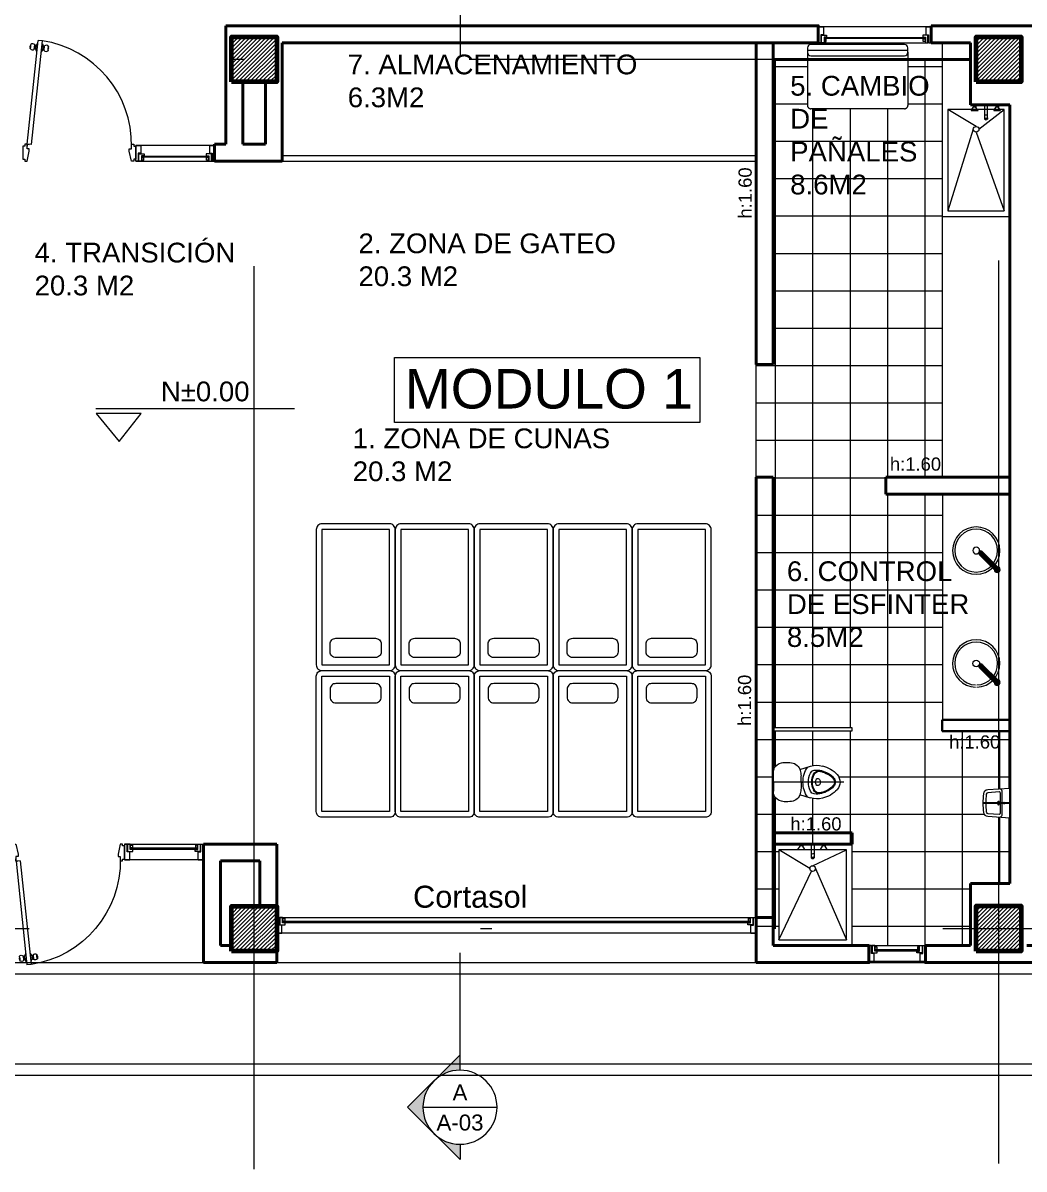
# Model space of a CAD drawing. Header units: metres. Extents: x 98211 to 98447, y 101204 to 101327.
# Drawn here: x 98275.28 to 98284.15, y 101273.01 to 101283.16 of the extents above; entities that cross this region are included whole.
import ezdxf
from ezdxf import colors
from ezdxf.entities.mleader import LeaderData, LeaderLine
from ezdxf.enums import TextEntityAlignment as Align
from ezdxf.math import Vec2, Vec3

# ---------------------------------------------------------------- set-up
doc = ezdxf.new("R2010")
doc.units = ezdxf.units.M
doc.header["$LTSCALE"] = 8
doc.header["$MEASUREMENT"] = 0
for name, pattern in [('CENTRO', [2, 1.25, -0.25, 0.25, -0.25]), ('DASHDOTX2', [2, 1, -0.5, 0, -0.5]), ('HIDDEN', [0.375, 0.25, -0.125])]:
    doc.linetypes.add(name, pattern=pattern)
doc.layers.get('0').update_dxf_attribs({"linetype": 'CONTINUOUS', "lineweight": 9})
for name, color, linetype, lineweight in [('5- 0.18 (muebles fijos)', 3, 'CONTINUOUS', 18), ('A_ACHU-1', 253, 'CONTINUOUS', 0), ('A_CARP-MAD', 46, 'CONTINUOUS', 18), ('A_CARP-MET', 126, 'CONTINUOUS', 18), ('A_COLS', 1, 'CONTINUOUS', 60), ('A_EJES', 75, 'DASHDOTX2', 5), ('A_MUEB', 3, 'CONTINUOUS', 15), ('A_MUEB-ACHU', 8, 'CONTINUOUS', 9), ('A_MUEB-ARCH', 64, 'CONTINUOUS', 15), ('A_MUEB-FIJO', 3, 'CONTINUOUS', 15), ('A_MURO', 7, 'CONTINUOUS', 40), ('A_MURO-ANTE', 7, 'CONTINUOUS', 30), ('A_PISO', 250, 'CONTINUOUS', 0), ('A_PISO-ACHU', 251, 'CONTINUOUS', 0), ('A_PISO-GRAN', 250, 'CONTINUOUS', 0), ('A_PROY', 16, 'HIDDEN', 5), ('A_PUER', 134, 'CONTINUOUS', 18), ('A_TEXT', 154, 'CONTINUOUS', 0), ('A_TEXT-IDEN', 5, 'CONTINUOUS', 18), ('A_TEXT-NIVL', 54, 'CONTINUOUS', 20), ('A_TEXT-NOTA', 53, 'CONTINUOUS', 20), ('A_TEXT-SIMB', 195, 'CONTINUOUS', 20), ('A_VENT', 124, 'CONTINUOUS', 18), ('Arq_Muebles_Fijos', 252, 'CONTINUOUS', 15)]:
    doc.layers.add(name, color=color, linetype=linetype, lineweight=lineweight)
doc.layers.add('MANCESA_EJES_AXIS', color=252, linetype='CENTRO')
doc.styles.add('ARIAL', font='arial.ttf')
doc.styles.add('DIM', font='arial.ttf')
pattern_1 = [(0, (-52.59324, -140.34114), (8e-17, 0.33125), []), (90, (-52.59324, -140.34114), (-0.33125, 1e-16), [])]
pattern_2 = [(45, (-739.537285, -609.917174), (-0.0176776695297, 0.0176776695297), [])]

# ---------------------------------------------------------------- blocks, each defined once
blk = doc.blocks.new('_Open30')
at = {"color": 0, "linetype": 'ByBlock', "lineweight": -2}
for p, q in [((-1, 0.268), (0, 0)), ((0, 0), (-1, -0.268)), ((0, 0), (-1, 0))]:
    blk.add_line(p, q, dxfattribs=at)
blk = doc.blocks.new('NIVEL ARQUITECTONICO')
at = {"layer": 'A_TEXT-NIVL'}
blk.add_line((-0.8796, 0), (0, 0), dxfattribs=at)
blk.add_lwpolyline([(-0.7761, -0.1464), (-0.6785, -0.0214), (-0.8785, -0.0214)], close=True, dxfattribs=at)
at = {"layer": 'A_TEXT-NOTA', "linetype": 'Continuous', "style": 'ARIAL'}
blk.add_attdef('Q', (-0.5919, 0.0318), '', height=0.0875, dxfattribs=at)
blk = doc.blocks.new('*U380')
at = {"layer": 'A_ACHU-1'}
h = blk.add_hatch(color=256, dxfattribs=at)
h.paths.add_polyline_path([(0.6629, -0.221), (0.8839, 0), (0.6629, 0.221, -0.414214)])
h.paths.add_polyline_path([(0.6629, -0.221, -0.198912), (0.4419, -0.3125), (0.4419, -0.4419)])
h.paths.add_polyline_path([(0.4419, 0.4419), (0.4419, 0.3125, -0.198912), (0.6629, 0.221)])
at = {"layer": 'A_TEXT-SIMB'}
for p, q in [((0.4419, 0.3125), (0.4419, 1.3018)), ((0.4419, 0.3125), (0.4419, 0.4419)), ((0.8839, 0), (0.4419, 0.4419)), ((0.7544, 0), (0.1294, 0)), ((0.8839, 0), (0.4419, -0.4419)), ((0.4419, -0.3125), (0.4419, -0.4419))]:
    blk.add_line(p, q, dxfattribs=at)
blk.add_circle((0.4419, 0), 0.3125, dxfattribs=at)
at = {"layer": 'A_TEXT-IDEN', "style": 'ARIAL'}
for tag, p in [('CORTE', (0.4419, 0.058)), ('DETALLE', (0.4419, -0.197))]:
    blk.add_attdef(tag, text='', height=0.1346, dxfattribs=at).set_placement(p, align=Align.CENTER)
blk = doc.blocks.new('*U379')
at = {"layer": 'A_ACHU-1'}
h = blk.add_hatch(color=256, dxfattribs=at)
h.paths.add_polyline_path([(0.6629, 0.221), (0.8839, 0), (0.6629, -0.221, 0.414214)])
h.paths.add_polyline_path([(0.6629, 0.221, 0.198912), (0.4419, 0.3125), (0.4419, 0.4419)])
h.paths.add_polyline_path([(0.4419, -0.4419), (0.4419, -0.3125, 0.198912), (0.6629, -0.221)])
at = {"layer": 'A_TEXT-SIMB'}
for p, q in [((0.4419, 0.3125), (0.4419, 0.4419)), ((0.8839, 0), (0.4419, 0.4419)), ((0.7544, 0), (0.1294, 0)), ((0.8839, 0), (0.4419, -0.4419)), ((0.4419, -0.3125), (0.4419, -0.4419)), ((0.4419, -0.3125), (0.4419, -1.3018))]:
    blk.add_line(p, q, dxfattribs=at)
blk.add_circle((0.4419, 0), 0.3125, dxfattribs=at)
at = {"layer": 'A_TEXT-IDEN', "style": 'ARIAL'}
for tag, p in [('CORTE', (0.4419, 0.058)), ('DETALLE', (0.4419, -0.197))]:
    blk.add_attdef(tag, text='', height=0.1346, dxfattribs=at).set_placement(p, align=Align.CENTER)
blk = doc.blocks.new('LAVAMANOS_NAL 2')
for radius in [0.21, 0.19, 0.03]:
    blk.add_circle((0, 0), radius)
blk = doc.blocks.new('*U367')
at = {"layer": 'A_CARP-MAD'}
blk.add_lwpolyline([(0.14, -0.047), (0.07, -0.047), (0.07, -0.023), (0, -0.023), (0, 0), (0.14, 0)], dxfattribs=at)
for points in [[(0, -0.028), (0.065, -0.028), (0.065, -0.074), (0.048, -0.074), (0.048, -0.051), (0, -0.051)], [(0, -0.028), (0.065, -0.028), (0.065, -0.074), (0.048, -0.074), (0.048, -0.051), (0, -0.051)], [(0.033, -0.071), (0.033, -0.054), (0.01, -0.054), (0.01, -0.071)], [(0, -4.222), (0.065, -4.222), (0.065, -4.176), (0.048, -4.176), (0.048, -4.199), (0, -4.199)], [(0, -4.227), (0, -4.25), (0.14, -4.25), (0.14, -4.203), (0.07, -4.203), (0.07, -4.227)], [(0.033, -4.179), (0.033, -4.196), (0.01, -4.196), (0.01, -4.179)]]:
    blk.add_lwpolyline(points, close=True, dxfattribs=at)
at = {"layer": 'A_CARP-MET'}
blk.add_line((0.14, -0.047), (0.14, 0), dxfattribs=at)
blk.add_lwpolyline([(0.033, -0.071), (0.033, -0.054), (0.01, -0.054), (0.01, -0.071)], close=True, dxfattribs=at)
at = {"layer": 'A_VENT'}
for p, q in [((0, -4.25), (0, 0)), ((0.14, 0), (0.14, -4.25))]:
    blk.add_line(p, q, dxfattribs=at)
blk.add_lwpolyline([(0.036, -0.054), (0.036, -4.196), (0.045, -4.196), (0.045, -0.054)], close=True, dxfattribs=at)
blk = doc.blocks.new('puerta mad 1mt')
at = {"layer": '5- 0.18 (muebles fijos)'}
blk.add_line((0.155, 0.99), (0.155, 0.99), dxfattribs=at)
at = {"layer": 'A_ACHU-1'}
for p, q in [((0.048, 0.934), (0.049, 0.946)), ((0.048, 0.934), (0.051, 0.934)), ((0.049, 0.946), (0.052, 0.945)), ((0.049, 0.92), (0.051, 0.934)), ((0.051, 0.934), (0.054, 0.96)), ((0.084, 0.916), (0.088, 0.956)), ((0.095, 0.92), (0.085, 0.921)), ((0.098, 0.95), (0.088, 0.951)), ((0.094, 0.918), (0.098, 0.952)), ((0.097, 0.917), (0.094, 0.918)), ((0.105, 0.899), (0.097, 0.917)), ((0.101, 0.952), (0.098, 0.952)), ((0.112, 0.969), (0.101, 0.952)), ((0.105, 0.899), (0.112, 0.969)), ((0.115, 0.968), (0.112, 0.969)), ((0.115, 0.968), (0.112, 0.969)), ((0.148, 0.894), (0.156, 0.964)), ((0.153, 0.964), (0.156, 0.964)), ((0.153, 0.964), (0.156, 0.964)), ((0.156, 0.964), (0.163, 0.946)), ((0.162, 0.91), (0.166, 0.945)), ((0.163, 0.946), (0.166, 0.945)), ((0.165, 0.943), (0.175, 0.942)), ((0.172, 0.907), (0.176, 0.947)), ((0.207, 0.903), (0.208, 0.918)), ((0.208, 0.918), (0.211, 0.943)), ((0.211, 0.917), (0.208, 0.918)), ((0.212, 0.929), (0.209, 0.929)), ((0.211, 0.917), (0.212, 0.929)), ((0.108, 0.899), (0.105, 0.899)), ((0.145, 0.895), (0.148, 0.894)), ((0.148, 0.894), (0.159, 0.911)), ((0.159, 0.911), (0.162, 0.91)), ((0.162, 0.913), (0.172, 0.912)), ((0.021, 0.057), (0.02, 0.057)), ((0.021, 0.074), (0.022, 0.078)), ((0.021, 0.074), (0.021, 0.057)), ((0.022, 0.076), (0.031, 0.076)), ((0.022, 0.075), (0.038, 0.074)), ((0.038, 0.075), (0.038, 0.074))]:
    blk.add_line(p, q, dxfattribs=at)
blk.add_circle((0.022, 0.075), 0.00188, dxfattribs=at)
for centre, radius, start, end in [((-0.04, 0.949), 0.0943, 341.7975, 6.2754), ((0.069, 0.935), 0.0242, 217.6393, 310.4336), ((0.069, 0.941), 0.0242, 37.6393, 130.4336), ((0.192, 0.928), 0.0242, 37.6393, 130.4336), ((0.3, 0.914), 0.0943, 161.7975, 186.2754), ((0.191, 0.922), 0.0242, 217.6393, 310.4336), ((0.022, 0.075), 0.000938, 85, 265), ((0.022, 0.075), 0.000937, 265, 85)]:
    blk.add_arc(centre, radius, start, end, dxfattribs=at)
at = {"layer": 'A_CARP-MAD'}
for points in [[(-0.017, -0.058), (0, -0.058), (0, -0.075), (0.02, -0.075), (0.04, 0.015), (0.04, 0.035), (0.02, 0.035), (0.02, 0.075), (0, 0.075), (0, 0.058), (-0.017, 0.058)], [(0.983, -0.058), (0.966, -0.058), (0.966, -0.075), (0.946, -0.075), (0.926, 0.015), (0.926, 0.035), (0.946, 0.035), (0.946, 0.075), (0.966, 0.075), (0.966, 0.058), (0.983, 0.058)]]:
    blk.add_lwpolyline(points, close=True, dxfattribs=at)
at = {"layer": 'A_PROY'}
blk.add_arc((0.016, 0.073), 0.93, 358.9025, 81.3874, dxfattribs=at)
at = {"layer": 'A_PUER'}
for p, q in [((0.022, 0.076), (0.118, 0.996)), ((0.059, 0.073), (0.156, 0.992)), ((0.156, 0.992), (0.118, 0.996)), ((0.059, 0.073), (0.022, 0.076))]:
    blk.add_line(p, q, dxfattribs=at)
blk = doc.blocks.new('*U368')
at = {"layer": 'A_CARP-MAD'}
blk.add_lwpolyline([(0.14, -0.047), (0.07, -0.047), (0.07, -0.023), (0, -0.023), (0, 0), (0.14, 0)], dxfattribs=at)
for points in [[(0, -0.028), (0.065, -0.028), (0.065, -0.074), (0.048, -0.074), (0.048, -0.051), (0, -0.051)], [(0, -0.028), (0.065, -0.028), (0.065, -0.074), (0.048, -0.074), (0.048, -0.051), (0, -0.051)], [(0.033, -0.071), (0.033, -0.054), (0.01, -0.054), (0.01, -0.071)], [(0, -0.672), (0.065, -0.672), (0.065, -0.626), (0.048, -0.626), (0.048, -0.649), (0, -0.649)], [(0, -0.677), (0, -0.7), (0.14, -0.7), (0.14, -0.653), (0.07, -0.653), (0.07, -0.677)], [(0.033, -0.629), (0.033, -0.646), (0.01, -0.646), (0.01, -0.629)]]:
    blk.add_lwpolyline(points, close=True, dxfattribs=at)
at = {"layer": 'A_CARP-MET'}
blk.add_line((0.14, -0.047), (0.14, 0), dxfattribs=at)
blk.add_lwpolyline([(0.033, -0.071), (0.033, -0.054), (0.01, -0.054), (0.01, -0.071)], close=True, dxfattribs=at)
at = {"layer": 'A_VENT'}
for p, q in [((0, -0.7), (0, 0)), ((0.14, 0), (0.14, -0.7))]:
    blk.add_line(p, q, dxfattribs=at)
blk.add_lwpolyline([(0.036, -0.054), (0.036, -0.646), (0.045, -0.646), (0.045, -0.054)], close=True, dxfattribs=at)
blk = doc.blocks.new('sanit planta niños 25 JUNIO')
at = {"layer": 'A_EJES'}
blk.add_line((0, -0.623), (0, 0), dxfattribs=at)
at = {"layer": 'A_MUEB-FIJO'}
for p, q in [((0, 0), (-0.079, 0)), ((0, 0), (0.079, 0)), ((-0.112, -0.235), (-0.141, -0.329)), ((0, -0.245), (-0.055, -0.245)), ((0, -0.245), (0.055, -0.245)), ((0.141, -0.329), (0.112, -0.235)), ((-0.031, -0.387), (-0.031, -0.396)), ((0.031, -0.396), (0.031, -0.387))]:
    blk.add_line(p, q, dxfattribs=at)
for centre, radius, start, end in [((-0.079, -0.142), 0.142, 90.0018, 106.1013), ((0.079, -0.142), 0.142, 73.8987, 89.9982), ((0.025, -0.119), 0.2, 173.2201, 192.007), ((-0.061, -0.105), 0.114, 163.1231, 175.1981), ((-0.081, -0.087), 0.09, 115.07, 170.1707), ((0.081, -0.087), 0.09, 9.8293, 64.93), ((0.061, -0.105), 0.114, 4.8019, 16.8769), ((-0.025, -0.119), 0.2, 347.993, 6.7799), ((-0.082, -0.151), 0.0891, 185.8483, 257.9222), ((0.082, -0.151), 0.0891, 282.0778, 354.1517), ((0, -0.495), 0.233, 90.0041, 124.9086), ((-0.055, -0.08), 0.165, 253.7382, 269.9982), ((0, -0.495), 0.233, 55.0996, 90.004), ((0.055, -0.08), 0.165, 270.0018, 286.2618), ((0.049, -0.386), 0.198, 163.4737, 194.8638), ((0.049, -0.386), 0.156, 171.2441, 194.8637), ((-0.059, -0.369), 0.0458, 115.3107, 171.2428), ((-0.047, -0.403), 0.052, 117.3279, 181.0009), ((-0.046, -0.407), 0.0502, 117.8382, 192.7538), ((0, -0.495), 0.185, 90.0039, 115.3111), ((0, -0.495), 0.155, 90.0041, 117.3278), ((0, -0.495), 0.149, 90.0041, 117.8379), ((-0.024, -0.387), 0.00676, 116.9744, 180.0041), ((-0.015, -0.396), 0.0154, 180.1881, 237.9209), ((0, -0.434), 0.0598, 90.0038, 116.9725), ((0, -0.495), 0.185, 64.6971, 90.0043), ((0, -0.495), 0.155, 62.6804, 90.0041), ((0, -0.495), 0.149, 62.1703, 90.004), ((0, -0.434), 0.0598, 63.0356, 90.0044), ((0.015, -0.396), 0.0154, 302.0873, 359.8201), ((0.024, -0.387), 0.00676, 0.0041, 63.0338), ((0.046, -0.407), 0.0502, 347.2544, 62.17), ((0.047, -0.403), 0.052, 359.0073, 62.6803), ((0.06, -0.369), 0.0458, 8.7654, 64.6975), ((-0.049, -0.386), 0.156, 345.1445, 8.764), ((-0.049, -0.386), 0.198, 345.1444, 16.5345), ((0.153, -0.358), 0.306, 194.8653, 208.8496), ((0.086, -0.395), 0.229, 208.8482, 227.9985), ((0.153, -0.358), 0.263, 194.8629, 208.8482), ((0.049, -0.386), 0.148, 192.8178, 194.9232), ((0.153, -0.358), 0.255, 194.8659, 208.8502), ((0.086, -0.395), 0.187, 208.8488, 227.9987), ((0.086, -0.395), 0.179, 208.8494, 227.9992), ((0, -0.372), 0.0444, 237.9205, 270.0041), ((0, -0.372), 0.0444, 270.0041, 302.0877), ((-0.086, -0.395), 0.179, 312.009, 331.1588), ((-0.086, -0.395), 0.187, 312.0095, 331.1594), ((-0.086, -0.395), 0.229, 312.0097, 331.16), ((-0.153, -0.358), 0.255, 331.158, 345.1423), ((-0.153, -0.358), 0.263, 331.1599, 345.1452), ((-0.049, -0.386), 0.148, 345.085, 347.1904), ((-0.153, -0.358), 0.306, 331.1586, 345.1429), ((0, -0.491), 0.1, 227.9989, 270.0041), ((0, -0.491), 0.0581, 227.9988, 270.0041), ((0, -0.491), 0.0503, 227.9988, 270.0041), ((0, -0.491), 0.0503, 270.0041, 312.0094), ((0, -0.491), 0.0581, 270.0041, 312.0094), ((0, -0.491), 0.1, 270.0041, 312.0093)]:
    blk.add_arc(centre, radius, start, end, dxfattribs=at)
blk = doc.blocks.new('*U366')
blk.add_wipeout([(-0.362, 0.614), (-0.263, 0.613), (-0.234, 0.604), (-0.206, 0.576), (-0.193, 0.542), (-0.187, 0.495), (-0.194, 0.437), (-0.206, 0.414), (-0.229, 0.39), (-0.25, 0.379), (-0.217, 0.268), (-0.213, 0.231), (-0.215, 0.201), (-0.22, 0.178), (-0.227, 0.153), (-0.259, 0.091), (-0.273, 0.072), (-0.284, 0.059), (-0.295, 0.049), (-0.303, 0.042), (-0.315, 0.035), (-0.326, 0.03), (-0.362, 0.023), (-0.405, 0.033), (-0.435, 0.054), (-0.452, 0.073), (-0.473, 0.103), (-0.502, 0.168), (-0.508, 0.195), (-0.509, 0.253), (-0.503, 0.283), (-0.491, 0.325), (-0.475, 0.379), (-0.496, 0.39), (-0.511, 0.403), (-0.528, 0.433), (-0.534, 0.461), (-0.537, 0.494), (-0.535, 0.529), (-0.524, 0.572), (-0.517, 0.578), (-0.504, 0.594), (-0.488, 0.605), (-0.469, 0.612), (-0.456, 0.613), (-0.444, 0.614)]).dxf.layer = 'A_MUEB-FIJO'
blk.add_blockref('sanit planta niños 25 JUNIO', (-0.362, 0.614))
blk = doc.blocks.new('orinal planta niños 25 JUNIO')
at = {"layer": 'A_MUEB-ACHU'}
for centre in [(-0.013, -0.101), (0, -0.094), (0.013, -0.101), (0, -0.109)]:
    blk.add_circle(centre, 0.004, dxfattribs=at)
at = {"layer": 'A_MUEB-FIJO'}
for p, q in [((0.13, 0), (-0.13, 0)), ((0.106, -0.07), (-0.106, -0.07)), ((-0.099, -0.096), (-0.092, -0.195)), ((0.089, -0.085), (-0.089, -0.085)), ((0.092, -0.195), (0.099, -0.096))]:
    blk.add_line(p, q, dxfattribs=at)
blk.add_lwpolyline([(-0.13, 0), (-0.117, -0.197, 0.367694), (-0.082, -0.235, 0.063622), (0.082, -0.235, 0.367694), (0.117, -0.197), (0.13, 0)], format="xyb", dxfattribs=at)
blk.add_circle((0, -0.051), 0.0075, dxfattribs=at)
for centre, radius, start, end in [((-0.105, -0.089), 0.0193, 94.7075, 184.3772), ((-0.089, -0.095), 0.01, 90, 183.8376), ((0.089, -0.095), 0.01, 356.1624, 90), ((0.105, -0.089), 0.0193, 355.6228, 85.2925), ((-0.077, -0.195), 0.015, 181.467, 261.9758), ((0.077, -0.195), 0.015, 278.0242, 358.533), ((0, 0.404), 0.619, 262.6742, 277.3258)]:
    blk.add_arc(centre, radius, start, end, dxfattribs=at)
at = {"layer": 'MANCESA_EJES_AXIS'}
blk.add_line((0, 0.011), (0, -0.24), dxfattribs=at)
blk = doc.blocks.new('*U372')
blk.add_wipeout([(-0.166, 0.24), (0.094, 0.24), (0.081, 0.043), (0.073, 0.02), (0.064, 0.012), (0.05, 0.006), (0.027, 0.003), (-0.055, 0), (-0.107, 0.004), (-0.124, 0.007), (-0.147, 0.026), (-0.152, 0.039), (-0.156, 0.09)]).dxf.layer = 'A_MUEB-FIJO'
blk.add_blockref('orinal planta niños 25 JUNIO', (-0.036, 0.24))
blk = doc.blocks.new('Ventana 1.00 x 1.00')
at = {"layer": 'A_CARP-MAD'}
for points in [[(-0.477, -0.14), (-0.5, -0.14), (-0.5, 0), (-0.453, 0), (-0.453, -0.07), (-0.477, -0.07)], [(-0.472, -0.14), (-0.472, -0.074), (-0.426, -0.074), (-0.426, -0.092), (-0.449, -0.092), (-0.449, -0.14)], [(0.472, -0.14), (0.472, -0.074), (0.426, -0.074), (0.426, -0.092), (0.449, -0.092), (0.449, -0.14)], [(0.472, -0.14), (0.472, -0.074), (0.426, -0.074), (0.426, -0.092), (0.449, -0.092), (0.449, -0.14)], [(-0.429, -0.106), (-0.446, -0.106), (-0.446, -0.129), (-0.429, -0.129)], [(0.429, -0.106), (0.446, -0.106), (0.446, -0.129), (0.429, -0.129)]]:
    blk.add_lwpolyline(points, close=True, dxfattribs=at)
blk.add_lwpolyline([(0.453, 0), (0.453, -0.07), (0.477, -0.07), (0.477, -0.14), (0.5, -0.14), (0.5, 0)], dxfattribs=at)
at = {"layer": 'A_CARP-MET'}
blk.add_line((0.453, 0), (0.5, 0), dxfattribs=at)
blk.add_lwpolyline([(0.429, -0.106), (0.446, -0.106), (0.446, -0.129), (0.429, -0.129)], close=True, dxfattribs=at)
at = {"layer": 'A_VENT'}
for p, q in [((0.5, 0), (-0.5, 0)), ((-0.5, -0.14), (0.449, -0.14))]:
    blk.add_line(p, q, dxfattribs=at)
blk.add_lwpolyline([(0.446, -0.104), (-0.446, -0.104), (-0.446, -0.094), (0.446, -0.094)], close=True, dxfattribs=at)
blk = doc.blocks.new('*U384')
at = {"layer": 'A_CARP-MAD'}
blk.add_lwpolyline([(0.14, -0.047), (0.07, -0.047), (0.07, -0.023), (0, -0.023), (0, 0), (0.14, 0)], dxfattribs=at)
for points in [[(0, -0.028), (0.065, -0.028), (0.065, -0.074), (0.048, -0.074), (0.048, -0.051), (0, -0.051)], [(0, -0.028), (0.065, -0.028), (0.065, -0.074), (0.048, -0.074), (0.048, -0.051), (0, -0.051)], [(0.033, -0.071), (0.033, -0.054), (0.01, -0.054), (0.01, -0.071)], [(0, -0.472), (0.065, -0.472), (0.065, -0.426), (0.048, -0.426), (0.048, -0.449), (0, -0.449)], [(0, -0.477), (0, -0.5), (0.14, -0.5), (0.14, -0.453), (0.07, -0.453), (0.07, -0.477)], [(0.033, -0.429), (0.033, -0.446), (0.01, -0.446), (0.01, -0.429)]]:
    blk.add_lwpolyline(points, close=True, dxfattribs=at)
at = {"layer": 'A_CARP-MET'}
blk.add_line((0.14, -0.047), (0.14, 0), dxfattribs=at)
blk.add_lwpolyline([(0.033, -0.071), (0.033, -0.054), (0.01, -0.054), (0.01, -0.071)], close=True, dxfattribs=at)
at = {"layer": 'A_VENT'}
for p, q in [((0, -0.5), (0, 0)), ((0.14, 0), (0.14, -0.5))]:
    blk.add_line(p, q, dxfattribs=at)
blk.add_lwpolyline([(0.036, -0.054), (0.036, -0.446), (0.045, -0.446), (0.045, -0.054)], close=True, dxfattribs=at)
blk = doc.blocks.new('griferia')
at = {"layer": 'Arq_Muebles_Fijos', "linetype": 'Continuous'}
for points in [[(-0.226, 0), (-0.105, 0)], [(-0.225, 0.006), (-0.106, 0.006)], [(-0.222, 0.011), (-0.106, 0.011)], [(-0.22, 0.014), (-0.107, 0.014)], [(-0.216, 0.017), (-0.108, 0.017)], [(0, 0.019), (-0.207, 0.019)], [(-0.207, -0.019), (0, -0.019), (0, 0.019)], [(-0.095, 0.017), (0, 0.017)], [(-0.094, 0.014), (0, 0.014)], [(-0.093, 0.011), (0, 0.011)], [(-0.093, 0.006), (0, 0.006)], [(-0.092, 0), (0, 0)], [(0.014, -0.012), (0.014, 0.012)], [(0.016, -0.01), (0.016, 0.01)], [(0.017, -0.008), (0.017, 0.008)], [(0.018, -0.004), (0.018, 0.004)], [(-0.225, -0.006), (-0.106, -0.006)], [(-0.222, -0.011), (-0.106, -0.011)], [(-0.22, -0.014), (-0.107, -0.014)], [(-0.216, -0.017), (-0.108, -0.017)], [(-0.095, -0.017), (0, -0.017)], [(-0.094, -0.014), (0, -0.014)], [(-0.093, -0.006), (0, -0.006)], [(-0.093, -0.011), (0, -0.011)]]:
    blk.add_lwpolyline(points, dxfattribs=at)
for centre, radius, start, end in [((-0.207, 0), 0.0188, 90, 270), ((-0.204, 0), 0.0191, 100.053, 259.947), ((-0.199, 0), 0.0197, 107.5626, 252.4374), ((-0.194, 0), 0.0206, 114.2781, 245.7219), ((-0.189, 0), 0.0217, 119.9824, 240.0176), ((-0.184, 0), 0.0231, 125.4865, 234.5135), ((-0.176, 0), 0.0261, 134.0124, 225.9876), ((-0.17, 0), 0.0649, 343.1568, 16.8432), ((-0.168, 0), 0.0649, 343.1568, 16.8432), ((-0.165, 0), 0.0649, 343.1568, 16.8432), ((-0.162, 0), 0.0649, 343.1568, 16.8432), ((-0.16, 0), 0.0649, 343.1568, 16.8432), ((-0.157, 0), 0.0649, 343.1568, 16.8432), ((0, 0), 0.0255, 227.4527, 132.5473), ((0, 0), 0.0188, 270, 90), ((-0.066, 0), 0.0684, 344.0427, 15.9573), ((-0.058, 0), 0.0635, 342.9761, 17.0239), ((-0.061, 0), 0.0693, 344.942, 15.058), ((-0.043, 0), 0.0537, 341.4248, 18.5752), ((-0.041, 0), 0.0543, 343.3705, 16.6295), ((-0.046, 0), 0.0603, 346.8545, 13.1455)]:
    blk.add_arc(centre, radius, start, end, dxfattribs=at)
blk = doc.blocks.new('A$C578C46C9')
at = {"layer": 'Arq_Muebles_Fijos'}
blk.add_blockref('griferia', (-0.026, 0), dxfattribs=at)
blk = doc.blocks.new('A$C699A6575')
at = {"layer": 'A_PISO-ACHU'}
for p, q in [((-0.024, 0), (-0.024, -0.005)), ((-0.024, 0), (-0.024, -0.005)), ((0.024, 0), (0.024, -0.005)), ((0.024, 0), (0.024, -0.005)), ((-0.13, -0.05), (-0.112, -0.023)), ((-0.13, -0.05), (-0.07, -0.05)), ((-0.124, 0), (-0.124, -0.005)), ((-0.124, 0), (-0.124, -0.005)), ((-0.076, -0.005), (-0.124, -0.005)), ((-0.112, -0.005), (-0.112, -0.023)), ((-0.112, -0.005), (-0.112, -0.023)), ((-0.088, -0.005), (-0.088, -0.023)), ((-0.088, -0.005), (-0.088, -0.023)), ((-0.07, -0.05), (-0.088, -0.023)), ((-0.076, 0), (-0.076, -0.005)), ((-0.076, 0), (-0.076, -0.005)), ((0.024, -0.005), (-0.024, -0.005)), ((-0.012, -0.005), (-0.012, -0.085)), ((-0.012, -0.005), (-0.012, -0.085)), ((-0.012, -0.085), (-0.012, -0.116)), ((-0.012, -0.085), (-0.012, -0.116)), ((0.012, -0.005), (0.012, -0.085)), ((0.012, -0.005), (0.012, -0.085)), ((0.012, -0.085), (0.012, -0.116)), ((0.012, -0.085), (0.012, -0.116)), ((0.07, -0.05), (0.088, -0.023)), ((0.07, -0.05), (0.13, -0.05)), ((0.076, 0), (0.076, -0.005)), ((0.076, 0), (0.076, -0.005)), ((0.124, -0.005), (0.076, -0.005)), ((0.088, -0.005), (0.088, -0.023)), ((0.088, -0.005), (0.088, -0.023)), ((0.112, -0.005), (0.112, -0.023)), ((0.112, -0.005), (0.112, -0.023)), ((0.13, -0.05), (0.112, -0.023)), ((0.124, 0), (0.124, -0.005)), ((0.124, 0), (0.124, -0.005)), ((-0.014, -0.115), (-0.014, -0.126)), ((-0.014, -0.115), (-0.014, -0.126)), ((0.014, -0.115), (0.014, -0.126)), ((0.014, -0.115), (0.014, -0.126))]:
    blk.add_line(p, q, dxfattribs=at)
for centre, radius, start, end in [((-0.1, -0.05), 0.03, 66.4218, 113.5782), ((0, -0.069), 0.0199, 232.8773, 307.1227), ((0, -0.069), 0.0199, 232.8773, 307.1227), ((0.1, -0.05), 0.03, 66.4218, 113.5782), ((0, -0.129), 0.0199, 127.1227, 134.7578), ((0, -0.129), 0.0199, 127.1227, 134.7578), ((0, -0.129), 0.0199, 127.1227, 132.9952), ((0, -0.129), 0.0199, 127.1227, 132.9952), ((0, -0.101), 0.0199, 225.2422, 314.7578), ((0, -0.1), 0.0199, 227.0048, 312.9952), ((0, -0.101), 0.0199, 225.2422, 314.7578), ((0, -0.1), 0.0199, 227.0048, 312.9952), ((0, -0.112), 0.0199, 225.2422, 314.7578), ((0, -0.112), 0.0199, 225.2422, 314.7578), ((0, -0.129), 0.0199, 45.2422, 52.8773), ((0, -0.129), 0.0199, 45.2422, 52.8773), ((0, -0.129), 0.0199, 47.0048, 52.8773), ((0, -0.129), 0.0199, 47.0048, 52.8773)]:
    blk.add_arc(centre, radius, start, end, dxfattribs=at)

msp = doc.modelspace()

# ---------------------------------------------------------------- hatches: boundary and pattern name
at = {"layer": 'A_PISO-ACHU'}
h = msp.add_hatch(dxfattribs=at)
h.set_pattern_fill('ANSI31', color=256, scale=0.2)
h.set_pattern_definition(pattern_2)
h.paths.add_polyline_path([(98277.128, 101282.641), (98277.128, 101283.038), (98277.528, 101283.038), (98277.528, 101282.641)])
h = msp.add_hatch(dxfattribs=at)
h.set_pattern_fill('ANSI31', color=256, scale=0.2)
h.set_pattern_definition(pattern_2)
h.paths.add_polyline_path([(98284.127, 101282.638), (98284.128, 101283.038), (98283.728, 101283.038), (98283.727, 101282.638)])
h = msp.add_hatch(dxfattribs=at)
h.set_pattern_fill('NET', color=256, scale=2.65, angle=360)
h.set_pattern_definition(pattern_1)
h.paths.add_polyline_path([(98281.928, 101280.138), (98281.778, 101280.138), (98281.778, 101279.138), (98281.778, 101275.137), (98281.979, 101275.137), (98281.979, 101275.838), (98282.147, 101275.838), (98282.167, 101275.868), (98282.167, 101275.886), (98282.155, 101275.886), (98281.928, 101275.888), (98282.628, 101275.888), (98282.628, 101275.137), (98283.678, 101275.137), (98283.678, 101275.538), (98283.928, 101275.538), (98283.928, 101276.127), (98283.832, 101276.133, -0.157139), (98283.809, 101276.142), (98283.795, 101276.156, -0.070928), (98283.794, 101276.338), (98283.795, 101276.338, -0.196968), (98283.814, 101276.362), (98283.828, 101276.367), (98283.928, 101276.373), (98283.928, 101276.888), (98283.428, 101276.888), (98283.428, 101276.988), (98283.429, 101278.988), (98282.928, 101278.988), (98282.928, 101279.138), (98283.428, 101279.138), (98283.428, 101282.838), (98283.123, 101282.838), (98283.123, 101282.433, -0.414214), (98283.093, 101282.403), (98282.263, 101282.403, -0.414214), (98282.233, 101282.433), (98282.233, 101282.838), (98281.928, 101282.838)])
h.paths.add_polyline_path([(98282.627, 101276.92), (98282.627, 101276.888), (98281.928, 101276.888), (98281.928, 101276.92)], flags=16)
h.paths.add_polyline_path([(98282.277, 101276.292), (98282.245, 101276.302, 0.042255)], flags=0)
h.paths.add_polyline_path([(98282.436, 101276.323, -0.061127), (98282.367, 101276.295), (98282.391, 101276.302), (98282.454, 101276.334), (98282.473, 101276.348), (98282.486, 101276.359, -0.06761)], flags=0)
h.paths.add_polyline_path([(98282.084, 101276.609), (98282.09, 101276.608, -0.290861), (98282.166, 101276.55), (98282.166, 101276.55), (98282.22, 101276.566), (98282.262, 101276.578), (98282.262, 101276.578, -0.135238), (98282.367, 101276.579, -0.066733), (98282.442, 101276.548), (98282.442, 101276.548, -0.076428), (98282.496, 101276.504, -0.185366), (98282.522, 101276.437, -0.091899), (98282.515, 101276.401), (98282.507, 101276.384), (98282.492, 101276.365), (98282.461, 101276.337), (98282.391, 101276.302), (98282.367, 101276.295), (98282.344, 101276.29), (98282.313, 101276.288), (98282.277, 101276.292), (98282.166, 101276.325), (98282.234, 101276.304, -0.152738), (98282.192, 101276.437), (98282.176, 101276.382, -0.071057), (98282.169, 101276.336, -0.325279), (98282.091, 101276.266, -0.082082), (98282.026, 101276.263, -0.052852), (98282.002, 101276.268, -0.245186), (98281.936, 101276.318, -0.070379), (98281.93, 101276.358), (98281.93, 101276.358), (98281.93, 101276.437), (98281.93, 101276.526), (98281.935, 101276.557), (98281.94, 101276.563, -0.110888), (98281.967, 101276.592), (98281.972, 101276.599), (98282.015, 101276.61), (98282.017, 101276.61, -0.084611)], flags=16)
h.paths.add_polyline_path([(98282.084, 101276.609), (98282.111, 101276.603), (98282.141, 101276.586), (98282.154, 101276.571), (98282.166, 101276.55), (98282.22, 101276.566), (98282.262, 101276.578), (98282.291, 101276.584), (98282.349, 101276.583), (98282.377, 101276.577), (98282.442, 101276.548), (98282.472, 101276.527), (98282.491, 101276.51), (98282.512, 101276.48), (98282.522, 101276.437), (98282.514, 101276.397), (98282.5, 101276.374), (98282.479, 101276.352), (98282.454, 101276.334), (98282.391, 101276.302), (98282.367, 101276.295), (98282.344, 101276.29), (98282.313, 101276.288), (98282.277, 101276.292), (98282.166, 101276.325), (98282.155, 101276.304), (98282.131, 101276.281), (98282.107, 101276.269), (98282.049, 101276.262), (98282.002, 101276.268), (98281.969, 101276.281), (98281.941, 101276.309), (98281.932, 101276.338), (98281.93, 101276.437), (98282.176, 101276.437), (98282.176, 101276.492, 0.096823), (98282.163, 101276.554), (98282.154, 101276.571), (98282.141, 101276.586), (98282.111, 101276.603), (98282.084, 101276.609), (98282.051, 101276.612), (98282.015, 101276.61), (98282.001, 101276.606, -0.082979), (98282.038, 101276.611), (98282.051, 101276.612)], flags=0)
h.paths.add_polyline_path([(98282.084, 101276.609), (98282.111, 101276.603), (98282.141, 101276.586), (98282.154, 101276.571), (98282.166, 101276.55), (98282.22, 101276.566), (98282.262, 101276.578), (98282.291, 101276.584), (98282.349, 101276.583), (98282.377, 101276.577), (98282.442, 101276.548), (98282.472, 101276.527), (98282.491, 101276.51), (98282.512, 101276.48), (98282.522, 101276.437), (98282.514, 101276.397), (98282.5, 101276.374), (98282.479, 101276.352), (98282.454, 101276.334), (98282.391, 101276.302), (98282.367, 101276.295), (98282.344, 101276.29), (98282.313, 101276.288), (98282.277, 101276.292), (98282.166, 101276.325), (98282.155, 101276.304), (98282.131, 101276.281), (98282.107, 101276.269), (98282.049, 101276.262), (98282.002, 101276.268), (98281.969, 101276.281), (98281.941, 101276.309), (98281.932, 101276.338), (98281.93, 101276.437), (98281.931, 101276.508, -0.041375), (98281.931, 101276.531), (98281.935, 101276.557), (98281.951, 101276.579), (98281.967, 101276.592), (98281.972, 101276.599), (98282.015, 101276.61), (98282.051, 101276.612)], flags=0)
h.paths.add_polyline_path([(98282.084, 101276.609), (98282.111, 101276.603), (98282.141, 101276.586), (98282.154, 101276.571), (98282.166, 101276.55), (98282.22, 101276.566), (98282.262, 101276.578), (98282.291, 101276.584), (98282.349, 101276.583), (98282.377, 101276.577), (98282.442, 101276.548), (98282.472, 101276.527), (98282.491, 101276.51), (98282.512, 101276.48), (98282.522, 101276.437), (98282.514, 101276.397), (98282.5, 101276.374), (98282.479, 101276.352), (98282.454, 101276.334), (98282.391, 101276.302), (98282.367, 101276.295), (98282.344, 101276.29), (98282.313, 101276.288), (98282.277, 101276.292), (98282.166, 101276.325), (98282.155, 101276.304), (98282.131, 101276.281), (98282.107, 101276.269), (98282.049, 101276.262), (98282.002, 101276.268), (98281.969, 101276.281), (98281.941, 101276.309), (98281.932, 101276.338), (98281.93, 101276.437), (98281.931, 101276.528), (98281.935, 101276.557), (98281.951, 101276.579), (98281.967, 101276.592), (98281.972, 101276.599), (98282.015, 101276.61), (98282.051, 101276.612)], flags=0)
h = msp.add_hatch(dxfattribs=at)
h.set_pattern_fill('NET', color=256, scale=2.65, angle=360)
h.set_pattern_definition(pattern_1)
h.paths.add_polyline_path([(98283.678, 101275.137), (98282.628, 101275.137), (98282.628, 101274.988), (98282.778, 101274.988), (98282.802, 101274.988), (98283.278, 101274.988), (98283.678, 101274.988)])
h.paths.add_polyline_path([(98284.028, 101276.888), (98283.928, 101276.888), (98283.928, 101276.373), (98284.028, 101276.38)])
h.paths.add_polyline_path([(98284.028, 101276.12), (98283.928, 101276.127), (98283.928, 101275.538), (98284.028, 101275.538)])
h = msp.add_hatch(dxfattribs=at)
h.set_pattern_fill('ANSI31', color=256, scale=0.2)
h.set_pattern_definition(pattern_2)
h.paths.add_polyline_path([(98277.128, 101274.939), (98277.128, 101275.34), (98277.528, 101275.339), (98277.528, 101274.938)])
h = msp.add_hatch(dxfattribs=at)
h.set_pattern_fill('ANSI31', color=256, scale=0.2)
h.set_pattern_definition(pattern_2)
h.paths.add_polyline_path([(98284.128, 101274.937), (98284.128, 101275.337), (98283.728, 101275.341), (98283.728, 101274.941)])

# ---------------------------------------------------------------- linework, layer by layer
at = {"layer": 'A_CARP-MET'}
msp.add_lwpolyline([(98282.627, 101276.888), (98281.928, 101276.888), (98281.928, 101276.92), (98282.627, 101276.92)], close=True, dxfattribs=at)
at = {"layer": 'A_COLS'}
for points in [[(98277.128, 101282.641), (98277.128, 101283.041), (98277.528, 101283.041), (98277.528, 101282.641)], [(98283.728, 101282.64), (98283.728, 101283.04), (98284.128, 101283.04), (98284.128, 101282.64)], [(98277.128, 101274.939), (98277.128, 101275.339), (98277.528, 101275.339), (98277.528, 101274.939)], [(98283.728, 101274.94), (98283.728, 101275.34), (98284.128, 101275.34), (98284.128, 101274.94)]]:
    msp.add_lwpolyline(points, close=True, dxfattribs=at)
at = {"layer": 'A_EJES'}
for p, q in [((98277.329, 101273.008), (98277.329, 101284.709)), ((98283.928, 101273.057), (98283.928, 101284.709)), ((98291.434, 101275.137), (98270.133, 101275.137))]:
    msp.add_line(p, q, dxfattribs=at)
at = {"layer": 'A_EJES', "ltscale": 0.5}
msp.add_line((98291.335, 101282.838), (98270.033, 101282.838), dxfattribs=at)
at = {"layer": 'A_MUEB'}
msp.add_circle((98283.729, 101277.488), 0.03, dxfattribs=at)
for radius, start, end in [(0.21, 271.7051, 268.2942), (0.19, 271.8847, 268.1146)]:
    msp.add_arc((98283.729, 101277.488), radius, start, end, dxfattribs=at)
at = {"layer": 'A_MUEB-ARCH'}
for p, q in [((98277.578, 101281.988), (98281.778, 101281.988)), ((98277.578, 101281.938), (98281.778, 101281.938))]:
    msp.add_line(p, q, dxfattribs=at)
at = {"layer": 'A_MUEB-FIJO', "color": 1}
msp.add_line((98282.233, 101282.923), (98283.123, 101282.923), dxfattribs=at)
at = {"layer": 'A_MUEB-FIJO'}
msp.add_lwpolyline([(98283.123, 101282.943, 0.414213), (98283.093, 101282.973), (98282.263, 101282.973, 0.414214), (98282.233, 101282.943), (98282.233, 101282.903, 0.414213), (98282.263, 101282.873), (98283.093, 101282.873, 0.414214), (98283.123, 101282.903), (98283.123, 101282.943)], format="xyb", dxfattribs=at)
for points in [[(98277.879, 101278.675), (98277.879, 101277.475, 0.414214), (98277.929, 101277.425), (98278.529, 101277.425, 0.414214), (98278.579, 101277.475), (98278.579, 101278.675, 0.414214), (98278.529, 101278.725), (98277.929, 101278.725, 0.414214)], [(98278.579, 101278.675), (98278.579, 101277.475, 0.414214), (98278.629, 101277.425), (98279.229, 101277.425, 0.414214), (98279.279, 101277.475), (98279.279, 101278.675, 0.414214), (98279.229, 101278.725), (98278.629, 101278.725, 0.414214)], [(98279.279, 101278.675), (98279.279, 101277.475, 0.414214), (98279.329, 101277.425), (98279.929, 101277.425, 0.414214), (98279.979, 101277.475), (98279.979, 101278.675, 0.414214), (98279.929, 101278.725), (98279.329, 101278.725, 0.414214)], [(98279.979, 101278.675), (98279.979, 101277.475, 0.414214), (98280.029, 101277.425), (98280.629, 101277.425, 0.414214), (98280.679, 101277.475), (98280.679, 101278.675, 0.414214), (98280.629, 101278.725), (98280.029, 101278.725, 0.414214)], [(98280.679, 101278.675), (98280.679, 101277.475, 0.414214), (98280.729, 101277.425), (98281.329, 101277.425, 0.414214), (98281.379, 101277.475), (98281.379, 101278.675, 0.414214), (98281.329, 101278.725), (98280.729, 101278.725, 0.414214)], [(98278.454, 101277.661), (98278.454, 101277.59, -0.414214), (98278.404, 101277.54), (98278.052, 101277.54, -0.414214), (98278.002, 101277.59), (98278.002, 101277.661, -0.414214), (98278.052, 101277.711), (98278.404, 101277.711, -0.414214)], [(98279.154, 101277.661), (98279.154, 101277.59, -0.414214), (98279.104, 101277.54), (98278.752, 101277.54, -0.414214), (98278.702, 101277.59), (98278.702, 101277.661, -0.414214), (98278.752, 101277.711), (98279.104, 101277.711, -0.414214)], [(98279.854, 101277.661), (98279.854, 101277.59, -0.414214), (98279.804, 101277.54), (98279.452, 101277.54, -0.414214), (98279.402, 101277.59), (98279.402, 101277.661, -0.414214), (98279.452, 101277.711), (98279.804, 101277.711, -0.414214)], [(98280.554, 101277.661), (98280.554, 101277.59, -0.414214), (98280.504, 101277.54), (98280.152, 101277.54, -0.414214), (98280.102, 101277.59), (98280.102, 101277.661, -0.414214), (98280.152, 101277.711), (98280.504, 101277.711, -0.414214)], [(98281.254, 101277.661), (98281.254, 101277.59, -0.414214), (98281.204, 101277.54), (98280.852, 101277.54, -0.414214), (98280.802, 101277.59), (98280.802, 101277.661, -0.414214), (98280.852, 101277.711), (98281.204, 101277.711, -0.414214)], [(98277.879, 101276.175), (98277.879, 101277.375, -0.414214), (98277.929, 101277.425), (98278.529, 101277.425, -0.414214), (98278.579, 101277.375), (98278.579, 101276.175, -0.414214), (98278.529, 101276.125), (98277.929, 101276.125, -0.414214)], [(98278.579, 101276.175), (98278.579, 101277.375, -0.414214), (98278.629, 101277.425), (98279.229, 101277.425, -0.414214), (98279.279, 101277.375), (98279.279, 101276.175, -0.414214), (98279.229, 101276.125), (98278.629, 101276.125, -0.414214)], [(98279.279, 101276.175), (98279.279, 101277.375, -0.414214), (98279.329, 101277.425), (98279.929, 101277.425, -0.414214), (98279.979, 101277.375), (98279.979, 101276.175, -0.414214), (98279.929, 101276.125), (98279.329, 101276.125, -0.414214)], [(98279.979, 101276.175), (98279.979, 101277.375, -0.414214), (98280.029, 101277.425), (98280.629, 101277.425, -0.414214), (98280.679, 101277.375), (98280.679, 101276.175, -0.414214), (98280.629, 101276.125), (98280.029, 101276.125, -0.414214)], [(98280.679, 101276.175), (98280.679, 101277.375, -0.414214), (98280.729, 101277.425), (98281.329, 101277.425, -0.414214), (98281.379, 101277.375), (98281.379, 101276.175, -0.414214), (98281.329, 101276.125), (98280.729, 101276.125, -0.414214)], [(98278.454, 101277.189), (98278.454, 101277.26, 0.414214), (98278.404, 101277.31), (98278.052, 101277.31, 0.414214), (98278.002, 101277.26), (98278.002, 101277.189, 0.414214), (98278.052, 101277.139), (98278.404, 101277.139, 0.414214)], [(98279.154, 101277.189), (98279.154, 101277.26, 0.414214), (98279.104, 101277.31), (98278.752, 101277.31, 0.414214), (98278.702, 101277.26), (98278.702, 101277.189, 0.414214), (98278.752, 101277.139), (98279.104, 101277.139, 0.414214)], [(98279.854, 101277.189), (98279.854, 101277.26, 0.414214), (98279.804, 101277.31), (98279.452, 101277.31, 0.414214), (98279.402, 101277.26), (98279.402, 101277.189, 0.414214), (98279.452, 101277.139), (98279.804, 101277.139, 0.414214)], [(98280.554, 101277.189), (98280.554, 101277.26, 0.414214), (98280.504, 101277.31), (98280.152, 101277.31, 0.414214), (98280.102, 101277.26), (98280.102, 101277.189, 0.414214), (98280.152, 101277.139), (98280.504, 101277.139, 0.414214)], [(98281.254, 101277.189), (98281.254, 101277.26, 0.414214), (98281.204, 101277.31), (98280.852, 101277.31, 0.414214), (98280.802, 101277.26), (98280.802, 101277.189, 0.414214), (98280.852, 101277.139), (98281.204, 101277.139, 0.414214)]]:
    msp.add_lwpolyline(points, format="xyb", close=True, dxfattribs=at)
for points in [[(98277.929, 101278.675), (98277.929, 101277.475), (98278.529, 101277.475), (98278.529, 101278.675)], [(98278.629, 101278.675), (98278.629, 101277.475), (98279.229, 101277.475), (98279.229, 101278.675)], [(98279.329, 101278.675), (98279.329, 101277.475), (98279.929, 101277.475), (98279.929, 101278.675)], [(98280.029, 101278.675), (98280.029, 101277.475), (98280.629, 101277.475), (98280.629, 101278.675)], [(98280.729, 101278.675), (98280.729, 101277.475), (98281.329, 101277.475), (98281.329, 101278.675)], [(98277.929, 101276.175), (98277.929, 101277.375), (98278.529, 101277.375), (98278.529, 101276.175)], [(98278.629, 101276.175), (98278.629, 101277.375), (98279.229, 101277.375), (98279.229, 101276.175)], [(98279.329, 101276.175), (98279.329, 101277.375), (98279.929, 101277.375), (98279.929, 101276.175)], [(98280.029, 101276.175), (98280.029, 101277.375), (98280.629, 101277.375), (98280.629, 101276.175)], [(98280.729, 101276.175), (98280.729, 101277.375), (98281.329, 101277.375), (98281.329, 101276.175)]]:
    msp.add_lwpolyline(points, close=True, dxfattribs=at)
at = {"layer": 'A_MURO'}
for p, q in [((98277.078, 101282.088), (98277.078, 101283.138)), ((98286.663, 101283.138), (98283.329, 101283.138)), ((98277.578, 101282.988), (98277.578, 101281.938)), ((98277.578, 101282.988), (98281.778, 101282.988)), ((98281.778, 101282.988), (98281.778, 101280.138)), ((98281.928, 101282.988), (98281.928, 101280.138)), ((98283.678, 101282.988), (98283.329, 101282.988)), ((98283.678, 101282.988), (98283.678, 101282.438)), ((98277.228, 101282.088), (98277.228, 101282.641)), ((98277.428, 101282.641), (98277.428, 101282.088)), ((98283.678, 101282.438), (98284.028, 101282.438)), ((98284.028, 101282.438), (98284.028, 101279.138)), ((98276.978, 101281.938), (98276.978, 101282.088)), ((98276.978, 101282.088), (98277.078, 101282.088)), ((98277.228, 101282.088), (98277.428, 101282.088)), ((98276.978, 101281.938), (98277.578, 101281.938)), ((98281.778, 101280.138), (98281.928, 101280.138)), ((98281.778, 101279.138), (98281.928, 101279.138)), ((98281.778, 101279.138), (98281.778, 101274.838)), ((98281.928, 101279.138), (98281.928, 101274.988)), ((98282.928, 101279.138), (98284.028, 101279.138)), ((98282.928, 101279.138), (98282.928, 101278.988)), ((98284.028, 101279.138), (98284.028, 101275.538)), ((98282.928, 101278.988), (98284.028, 101278.988)), ((98281.928, 101275.988), (98282.628, 101275.988)), ((98282.628, 101275.888), (98282.628, 101275.988)), ((98276.879, 101275.888), (98277.529, 101275.888)), ((98276.879, 101274.838), (98276.879, 101275.888)), ((98277.529, 101275.888), (98277.529, 101274.838)), ((98281.928, 101275.888), (98282.628, 101275.888)), ((98277.029, 101275.738), (98277.379, 101275.738)), ((98277.029, 101274.988), (98277.029, 101275.738)), ((98277.379, 101275.738), (98277.379, 101275.339)), ((98283.678, 101275.538), (98283.678, 101274.988)), ((98283.678, 101275.538), (98284.028, 101275.538)), ((98281.778, 101275.238), (98281.928, 101275.238)), ((98277.029, 101274.988), (98277.128, 101274.988)), ((98277.529, 101274.838), (98276.879, 101274.838))]:
    msp.add_line(p, q, dxfattribs=at)
at = {"layer": 'A_MURO', "color": 6, "ltscale": 0.05}
msp.add_line((98281.928, 101282.838), (98283.678, 101282.838), dxfattribs=at)
at = {"layer": 'A_MURO'}
for points in [[(98277.078, 101283.138), (98282.329, 101283.138), (98282.329, 101282.988), (98281.778, 101282.988)], [(98283.329, 101282.988), (98283.329, 101283.138)], [(98281.928, 101274.988), (98282.778, 101274.988), (98282.778, 101274.838), (98281.778, 101274.838)], [(98283.678, 101274.988), (98283.278, 101274.988), (98283.278, 101274.838), (98284.379, 101274.838), (98284.379, 101274.988), (98284.178, 101274.988)]]:
    msp.add_lwpolyline(points, dxfattribs=at)
at = {"layer": 'A_MURO-ANTE'}
for p, q in [((98283.428, 101276.888), (98283.428, 101276.988)), ((98284.028, 101276.988), (98283.429, 101276.988)), ((98284.028, 101276.888), (98283.428, 101276.888))]:
    msp.add_line(p, q, dxfattribs=at)
at = {"layer": 'A_PISO'}
for p, q in [((98283.428, 101282.988), (98283.428, 101279.138)), ((98283.728, 101282.246), (98283.478, 101282.397)), ((98283.753, 101282.221), (98283.978, 101282.397)), ((98283.703, 101282.221), (98283.478, 101281.497)), ((98283.728, 101282.196), (98283.978, 101281.497)), ((98283.429, 101278.988), (98283.429, 101276.988)), ((98282.254, 101275.671), (98281.979, 101275.838)), ((98282.279, 101275.696), (98282.578, 101275.838)), ((98282.628, 101274.988), (98282.628, 101275.888)), ((98281.979, 101275.038), (98282.269, 101275.648)), ((98282.304, 101275.671), (98282.578, 101275.038)), ((98281.929, 101274.988), (98282.628, 101274.988))]:
    msp.add_line(p, q, dxfattribs=at)
for points in [[(98283.478, 101281.497), (98283.978, 101281.497), (98283.978, 101282.397), (98283.478, 101282.397)], [(98281.979, 101275.038), (98282.578, 101275.038), (98282.578, 101275.838), (98281.979, 101275.838)]]:
    msp.add_lwpolyline(points, close=True, dxfattribs=at)
msp.add_lwpolyline([(98283.428, 101281.447), (98284.028, 101281.447)], dxfattribs=at)
for centre in [(98283.728, 101282.221), (98282.279, 101275.671)]:
    msp.add_circle(centre, 0.025, dxfattribs=at)
at = {"layer": 'A_PISO-ACHU'}
msp.add_line((98281.778, 101279.138), (98281.778, 101280.138), dxfattribs=at)
at = {"layer": 'A_PISO-GRAN', "ltscale": 0.333}
for points in [[(98271.378, 101274.838), (98291.278, 101274.838), (98291.278, 101273.838), (98271.378, 101273.838)], [(98271.478, 101274.738), (98291.178, 101274.738), (98291.178, 101273.938), (98271.478, 101273.938)]]:
    msp.add_lwpolyline(points, close=True, dxfattribs=at)
msp.add_lwpolyline([(98291.278, 101273.838), (98271.378, 101273.838)], dxfattribs=at)
at = {"layer": 'A_PROY'}
for p, q in [((98282.233, 101282.903), (98282.233, 101282.433)), ((98283.123, 101282.903), (98283.123, 101282.433)), ((98283.093, 101282.403), (98282.263, 101282.403))]:
    msp.add_line(p, q, dxfattribs=at)
for centre, start, end in [((98282.263, 101282.433), 180, 270), ((98283.093, 101282.433), 270, 360)]:
    msp.add_arc(centre, 0.03, start, end, dxfattribs=at)
at = {"layer": 'A_TEXT'}
msp.add_lwpolyline([(98278.572, 101280.2), (98281.279, 101280.2), (98281.279, 101279.622), (98278.572, 101279.622)], close=True, dxfattribs=at)

# ---------------------------------------------------------------- block references
ref = msp.add_blockref('*U379', (98279.617, 101284.23), dxfattribs=dict(xscale=-1.05, yscale=1.05, zscale=1.05))
ref.add_attrib('DETALLE', 'A-03', dxfattribs={"layer": 'A_TEXT-IDEN', "height": 0.1413, "rotation": 360, "style": 'ARIAL'}).set_placement((98279.153, 101284.024), align=Align.CENTER)
ref.add_attrib('CORTE', 'A', dxfattribs={"layer": 'A_TEXT-IDEN', "height": 0.141, "rotation": 360, "style": 'ARIAL'}).set_placement((98279.153, 101284.291), align=Align.CENTER)
for p in [(98283.815, 101282.438), (98282.279, 101275.891)]:
    msp.add_blockref('A$C699A6575', p)
at = {"color": 1, "xscale": 2, "yscale": 2, "zscale": 2}
msp.add_blockref('NIVEL ARQUITECTONICO', (98277.685, 101279.747), dxfattribs=at).add_auto_attribs({'Q': 'N±0.00'})
ref = msp.add_blockref('*U380', (98279.617, 101273.556), dxfattribs=dict(xscale=-1.05, yscale=1.05, zscale=1.05))
ref.add_attrib('DETALLE', 'A-03', dxfattribs={"layer": 'A_TEXT-IDEN', "height": 0.1413, "rotation": 360, "style": 'ARIAL'}).set_placement((98279.153, 101273.35), align=Align.CENTER)
ref.add_attrib('CORTE', 'A', dxfattribs={"layer": 'A_TEXT-IDEN', "height": 0.141, "rotation": 360, "style": 'ARIAL'}).set_placement((98279.153, 101273.617), align=Align.CENTER)
at = {"layer": 'A_MUEB', "extrusion": (0, 0, -1), "zscale": -1, "rotation": 314.9999957788668}
msp.add_blockref('LAVAMANOS_NAL 2', (-98283.729, 101278.488), dxfattribs=at)
at = {"layer": 'A_PISO-GRAN'}
msp.add_blockref('Ventana 1.00 x 1.00', (98282.829, 101283.128), dxfattribs=at)
at = {"layer": 'A_PUER'}
msp.add_blockref('puerta mad 1mt', (98275.295, 101282.013), dxfattribs=at)
at = {"layer": 'A_PUER', "xscale": -1, "rotation": 180}
msp.add_blockref('puerta mad 1mt', (98275.196, 101275.813), dxfattribs=at)
at = {"layer": 'A_VENT', "xscale": -1, "rotation": 270}
msp.add_blockref('*U368', (98276.978, 101281.938), dxfattribs=at)
at = {"layer": 'A_VENT', "rotation": 270}
for name, p in [('*U368', (98276.879, 101275.888)), ('*U367', (98281.778, 101275.238)), ('*U384', (98283.278, 101274.988))]:
    msp.add_blockref(name, p, dxfattribs=at)
at = {"layer": 'Arq_Muebles_Fijos', "rotation": 314.9999999999999}
for p in [(98283.934, 101278.301), (98283.934, 101277.301)]:
    msp.add_blockref('A$C578C46C9', p, dxfattribs=at)

# ---------------------------------------------------------------- texts
at = {"layer": 'A_TEXT', "attachment_point": 1, "style": 'DIM'}
for s, insert, char_height, width in [('7. ALMACENAMIENTO\\P6.3M2', (98278.158, 101282.883), 0.175, 3.61759), ('5. CAMBIO DE PAÑALES\\P8.6M2', (98282.08, 101282.694), 0.175, 1.34827), ('2. ZONA DE GATEO\\P20.3 M2', (98278.253, 101281.298), 0.175, 3.61759), ('4. TRANSICIÓN\\P20.3 M2', (98275.382, 101281.216), 0.175, 3.61759), ('MODULO 1', (98278.664, 101280.097), 0.35, 4.96429), ('1. ZONA DE CUNAS\\P20.3 M2', (98278.202, 101279.57), 0.175, 3.61759), ('h:1.60', (98282.964, 101279.313), 0.1167, 2.74227), ('6. CONTROL DE ESFINTER\\P8.5M2', (98282.051, 101278.393), 0.175, 1.7781), ('h:1.60', (98283.489, 101276.851), 0.1167, 2.74227), ('h:1.60', (98282.082, 101276.125), 0.1167, 2.74227)]:
    msp.add_mtext(s, dxfattribs=dict(at, insert=insert, char_height=char_height, width=width))
at = {"layer": 'A_TEXT', "char_height": 0.1167, "width": 2.74227, "attachment_point": 1, "rotation": 90, "style": 'DIM'}
for insert in [(98281.622, 101281.43), (98281.617, 101276.935)]:
    msp.add_mtext('h:1.60', dxfattribs=dict(at, insert=insert))

# ---------------------------------------------------------------- leaders
at = {"layer": 'A_TEXT-NOTA'}
ml = msp.add_multileader_mtext('Standard', dxfattribs=at)
ml.set_content('{\\fArial|b0|i0|c0|p32;Cortasol}', color=256, style='ARIAL')
ml.set_leader_properties(color=256, linetype='ByLayer', lineweight=-1)
ml.set_arrow_properties(name='OPEN30')
ml.build(insert=Vec2(0, 0))
ml.multileader.update_dxf_attribs({"leader_type": 0, "dogleg_length": 0.78, "arrow_head_size": 0.195})
ctx = ml.context
ctx.base_point, ctx.char_height, ctx.arrow_head_size, ctx.landing_gap_size, ctx.plane_origin = Vec3(98278.679, 101275.42), 0.195, 0.195, 0.09, Vec3(98276.764, 101272.728)
ctx.text_align_type = 2
notes = []
notes.append((ctx, [(0, (1, 1, 0), (98278.288, 101275.42), (1, 0), 0.391, [(0, [(98277.889, 101275.888)], 0, [])])]))
ctx.mtext.insert, ctx.mtext.width, ctx.mtext.alignment, ctx.mtext.flow_direction = Vec3(98279.751, 101275.519), 3.45002, 3, 5
for ctx, leaders in notes:
    for number, flags, end, landing, length, lines in leaders:
        leader = LeaderData()
        leader.index, (leader.has_last_leader_line, leader.has_dogleg_vector, leader.attachment_direction) = number, flags
        leader.last_leader_point, leader.dogleg_vector, leader.dogleg_length = Vec3(end), Vec3(landing), length
        for number, points, colour, breaks in lines:
            line = LeaderLine()
            line.index, line.vertices, line.color, line.breaks = number, Vec3.list(points), colors.encode_raw_color(colour), breaks
            leader.lines.append(line)
        ctx.leaders.append(leader)

# ---------------------------------------------------------------- next in the draw order: block references
at = {"xscale": -1, "rotation": 90}
msp.add_blockref('*U366', (98282.545, 101276.075), dxfattribs=at)
at = {"rotation": 270}
msp.add_blockref('*U372', (98283.788, 101276.215), dxfattribs=at)

doc.saveas('drawing.dxf')
